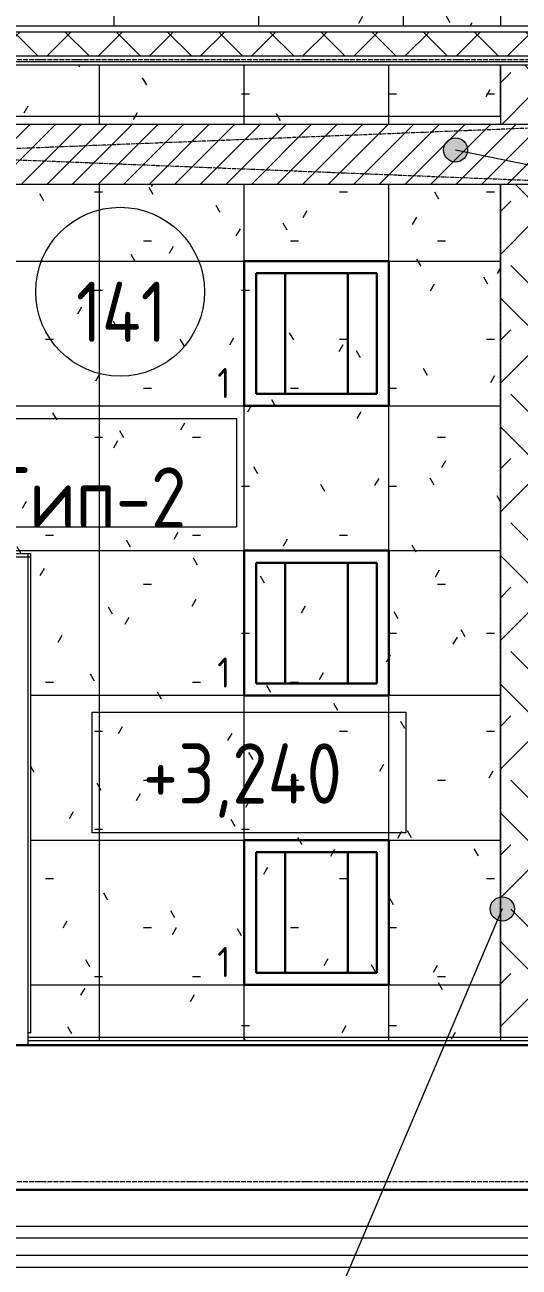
# Model space of a CAD drawing. Header units: millimetres. Extents: x -13069 to 207500, y -71366 to 56785.
# Drawn here: x 52748 to 54797, y 7939 to 13088 of the extents above; entities that cross this region are included whole.
import ezdxf

# ---------------------------------------------------------------- set-up
doc = ezdxf.new("R2010")
doc.units = ezdxf.units.MM
for name, pattern in [('ADSK_Линия сетки', [25, 20, -2.5, 0, -2.5]), ('ADSK_Штриховая_ш3 п1_5', [4.5, 3, -1.5]), ('ADSK_Штрихпунктирная 2 точки_ш15 п1_5 п1_5 п1_5', [19.5, 15, -1.5, 0, -1.5, 0, -1.5])]:
    doc.linetypes.add(name, pattern=pattern)
for name, color, linetype, lineweight in [('Аннотация', 7, 'Continuous', 18), ('Марки', 7, 'Continuous', 20), ('Марки помещений', 7, 'Continuous', 20), ('Оси', 7, 'Continuous', 9), ('Отметки', 7, 'Continuous', 9), ('Потолки', 7, 'Continuous', 9), ('Потолки штриховка', 7, 'Continuous', 9), ('Стены внутренние', 7, 'Continuous', 18), ('Стены наружные', 7, 'Continuous', 18), ('Стены несущие', 7, 'Continuous', 30), ('Стены отделка', 7, 'Continuous', 30), ('Стены штриховка', 7, 'Continuous', 9)]:
    doc.layers.add(name, color=color, linetype=linetype, lineweight=lineweight)
doc.layers.add('Линии', color=7, linetype='Continuous', lineweight=9, true_color=0x00a600)
doc.styles.add('GOST Common_1', font='GOST_Common.ttf', dxfattribs={"width": 0.9, "height": 250})
doc.styles.add('GOST Common_2', font='GOST_Common.ttf', dxfattribs={"width": 0.9, "height": 250})
doc.styles.add('GOST Common_4', font='GOST_Common.ttf', dxfattribs={"width": 0.9, "height": 125})
doc.styles.add('GOST Common_B', font='', dxfattribs={"width": 0.9, "height": 250})
doc.styles.get('GOST Common_B').set_extended_font_data('GOST Common', bold=True)
pattern_1 = [(0, (0, 0), (812.8, 203.2), [33.528, -576.072, 33.528, -576.072, -3251.2]), (0, (0, 0), (812.8, 203.2), [-1219.2, 33.528, -1185.672, 33.528, -576.072, -1422.4]), (0, (0, 0), (812.8, 203.2), [-3048, 33.528, -372.872, 33.528, -982.472]), (120, (304.8, 101.6), (-582.37636, 602.30545), [33.528, -576.072, 33.528, -576.072, -3251.2]), (120, (304.8, 101.6), (-582.37636, 602.30545), [-1219.2, 33.528, -1185.672, 33.528, -576.072, -1422.4]), (120, (304.8, 101.6), (-582.37636, 602.30545), [-3048, 33.528, -372.872, 33.528, -982.472]), (240, (406.4, 508), (-230.42364, -805.50545), [33.528, -576.072, 33.528, -576.072, -3251.2]), (240, (406.4, 508), (-230.42364, -805.50545), [-1219.2, 33.528, -1185.672, 33.528, -576.072, -1422.4]), (240, (406.4, 508), (-230.42364, -805.50545), [-3048, 33.528, -372.872, 33.528, -982.472])]

# ---------------------------------------------------------------- blocks, each defined once
blk = doc.blocks.new('ADSK_Марка_Помещение_ОдноЗначение - Номер-159740-План потолков 1-го этажа')
at = {"layer": 'Марки помещений'}
blk.add_circle((0, 0), 3.5, dxfattribs=at)
blk = doc.blocks.new('ADSK_Марка_Потолок - ADSK_Марка и Смещение от уровня-155896-План потолков 1-го этажа')
at = {"layer": 'Марки'}
for p, q in [((-6, 4.5), (-6, 0)), ((-6, 4.5), (6, 4.5)), ((6, 4.5), (6, 0)), ((-6, 0), (6, 0))]:
    blk.add_line(p, q, dxfattribs=at)
blk = doc.blocks.new('Высотные отметки - Рамка-12095-План потолков 1-го этажа')
at = {"layer": 'Аннотация', "lineweight": 20}
for p, q in [((-6.5, 0), (-6.5, 5)), ((-6.5, 5), (6.5, 5)), ((6.5, 5), (6.5, 0)), ((6.5, 0), (-6.5, 0))]:
    blk.add_line(p, q, dxfattribs=at)

msp = doc.modelspace()

# ---------------------------------------------------------------- hatches: boundary and pattern name
at = {"layer": 'Аннотация', "lineweight": 9}
h = msp.add_hatch(color=256, dxfattribs=at)
edge = h.paths.add_edge_path()
edge.add_arc((54727.377, 9423.94), 50, 0, 360)
at = {"layer": 'Отметки'}
h = msp.add_hatch(color=256, dxfattribs=at)
edge = h.paths.add_edge_path()
edge.add_arc((54533.581, 12569.806), 50, 0, 360)
at = {"layer": 'Потолки штриховка', "lineweight": 18}
h = msp.add_hatch(dxfattribs=at)
h.set_pattern_fill('FP_21', color=256, style=0, pattern_type=2)
h.set_pattern_definition(pattern_1)
h.paths.add_polyline_path([(49201.535, 13084.429), (54719.701, 13084.429), (54719.701, 16290), (49191.771, 16290), (49199.441, 13771.994)])
h = msp.add_hatch(dxfattribs=at)
h.set_pattern_fill('FP_77', color=256, style=0, pattern_type=2)
h.set_pattern_definition([(270, (51917.9, 14214.26), (-600, -4e-14), []), (180, (51917.9, 14214.26), (-7e-14, 600), [])])
h.paths.add_polyline_path([(49201.535, 13084.429), (54719.701, 13084.429), (54719.701, 16290), (49191.771, 16290), (49199.441, 13771.994)])
h = msp.add_hatch(dxfattribs=at)
h.set_pattern_fill('FP_21', color=256, style=0, pattern_type=2)
h.set_pattern_definition(pattern_1)
h.paths.add_polyline_path([(54719.701, 8879.429), (54719.701, 12427.156), (51044.893, 12427.156), (51044.893, 10883.779), (51048.793, 10883.779), (51048.793, 10895.779), (52760, 10895.779), (52760, 10883.779), (52772, 10883.779), (52772, 8910.329), (52760, 8910.329), (52760, 8879.429), (54328.068, 8879.429)])
h.paths.add_polyline_path([(51048.399, 12677.156), (54719.701, 12677.156), (54719.701, 12922.429), (51044.893, 12922.429), (51044.893, 12677.156)])
h = msp.add_hatch(dxfattribs=at)
h.set_pattern_fill('FP_24', color=256, style=0, pattern_type=2)
h.set_pattern_definition([(270, (53057, 10909.1), (-600, -4e-14), []), (180, (53057, 10909.1), (-7e-14, 600), [])])
h.paths.add_polyline_path([(54719.701, 8879.429), (54719.701, 12427.156), (51044.893, 12427.156), (51044.893, 10883.779), (51048.793, 10883.779), (51048.793, 10895.779), (52760, 10895.779), (52760, 10883.779), (52772, 10883.779), (52772, 8910.329), (52760, 8910.329), (52760, 8879.429), (54328.068, 8879.429)])
h.paths.add_polyline_path([(51048.399, 12677.156), (54719.701, 12677.156), (54719.701, 12922.429), (51044.893, 12922.429), (51044.893, 12677.156)])
h = msp.add_hatch(dxfattribs=at)
h.set_pattern_fill('FP_100', color=256, style=0, pattern_type=2)
h.set_pattern_definition([(45, (0, 444.5), (0, 533.4003), [377.171, -377.171]), (45, (88.9, 355.6), (0, 533.4003), [377.171, -377.171]), (45, (177.8, 266.7), (0, 533.4003), [377.171, -377.171]), (315, (266.7, 266.7), (533.4003, 0), [377.171, -377.171]), (315, (355.6, 355.6), (533.4003, 0), [377.171, -377.171]), (315, (444.5, 444.5), (533.4003, 0), [377.171, -377.171])])
h.paths.add_polyline_path([(54725.069, 8891.429), (54937.46, 8891.429), (54937.725, 9366.824), (55057.701, 9367.301), (55032.954, 12427.156), (54719.701, 12427.156), (54719.701, 8891.429)])
h.paths.add_polyline_path([(54719.701, 12677.156), (54874.438, 12677.156), (54874.438, 12922.429), (54719.701, 12922.429), (54719.701, 12750.715)])
at = {"layer": 'Потолки штриховка', "lineweight": 18, "true_color": 0x787878}
h = msp.add_hatch(dxfattribs=at)
h.set_pattern_fill('FP_89', color=8, style=0, pattern_type=2)
h.set_pattern_definition([(45, (0, 0), (-53.03301, 53.03301), [])])
h.paths.add_polyline_path([(51032.893, 12427.156), (55044.954, 12427.156), (55044.438, 12491.009), (54874.438, 12491.009), (54874.438, 12677.156), (51032.893, 12677.156)])
at = {"layer": 'Стены внутренние', "lineweight": 9}
h = msp.add_hatch(dxfattribs=at)
h.set_pattern_fill('FP_2', color=256, style=0, pattern_type=2)
h.set_pattern_definition([(45, (0, 0), (-106.066, 106.066), []), (135, (0, 0), (-106.066, -106.066), [])])
h.paths.add_polyline_path([(55060.65, 12959.429), (55059.841, 13059.429), (50712.893, 13059.429), (50712.893, 12959.429), (55055.224, 12959.429)])
h.paths.add_polyline_path([(49214.808, 12959.429), (49682.893, 12959.429), (49682.893, 13059.429), (49201.611, 13059.429), (49201.916, 12959.429), (49214.06, 12959.429)])

# ---------------------------------------------------------------- linework, layer by layer
at = {"layer": 'Аннотация', "lineweight": 9}
msp.add_line((54727.377, 9423.94), (53955.977, 7610.951), dxfattribs=at)
msp.add_circle((54727.377, 9423.94), 50, dxfattribs=at)
at = {"layer": 'Линии', "color": 7, "linetype": 'ADSK_Штриховая_ш3 п1_5'}
for p, q in [((54719.701, 12709.104), (54719.701, 12918.529)), ((54719.701, 8910.329), (54719.701, 12427.156))]:
    msp.add_line(p, q, dxfattribs=at)
at = {"layer": 'Линии', "color": 7, "linetype": 'ADSK_Штрихпунктирная 2 точки_ш15 п1_5 п1_5 п1_5'}
for p, q in [((49000.885, 12677.156), (55269.86, 12677.156)), ((49000.885, 12677.156), (55269.86, 12427.156)), ((55269.86, 12677.156), (49000.885, 12427.156)), ((55269.86, 12427.156), (49000.885, 12427.156))]:
    msp.add_line(p, q, dxfattribs=at)
at = {"layer": 'Линии', "color": 1, "lineweight": 30, "true_color": 0xff0000}
for p, q in [((53656.997, 12109.104), (54256.997, 12109.104)), ((53656.997, 11509.104), (53656.997, 12109.104)), ((54256.997, 12109.104), (54256.997, 11509.104)), ((54206.997, 12059.104), (53706.997, 12059.104)), ((53706.997, 12059.104), (53706.997, 11559.104)), ((53826.997, 12059.104), (53826.997, 11559.104)), ((54086.997, 12059.104), (54086.997, 11559.104)), ((54206.997, 11559.104), (54206.997, 12059.104)), ((53706.997, 11559.104), (54206.997, 11559.104)), ((54256.997, 11509.104), (53656.997, 11509.104))]:
    msp.add_line(p, q, dxfattribs=at)
at = {"layer": 'Линии', "color": 5, "lineweight": 30, "true_color": 0x0000ff}
for p, q in [((53656.997, 10909.104), (54256.997, 10909.104)), ((53656.997, 10309.104), (53656.997, 10909.104)), ((54256.997, 10909.104), (54256.997, 10309.104)), ((54206.997, 10859.104), (53706.997, 10859.104)), ((53706.997, 10859.104), (53706.997, 10359.104)), ((53826.997, 10859.104), (53826.997, 10359.104)), ((54086.997, 10859.104), (54086.997, 10359.104)), ((54206.997, 10359.104), (54206.997, 10859.104)), ((53706.997, 10359.104), (54206.997, 10359.104)), ((54256.997, 10309.104), (53656.997, 10309.104)), ((53656.997, 9709.104), (54256.997, 9709.104)), ((53656.997, 9109.104), (53656.997, 9709.104)), ((54256.997, 9709.104), (54256.997, 9109.104)), ((54206.997, 9659.104), (53706.997, 9659.104)), ((53706.997, 9659.104), (53706.997, 9159.104)), ((53826.997, 9659.104), (53826.997, 9159.104)), ((54086.997, 9659.104), (54086.997, 9159.104)), ((54206.997, 9159.104), (54206.997, 9659.104)), ((53706.997, 9159.104), (54206.997, 9159.104)), ((54256.997, 9109.104), (53656.997, 9109.104))]:
    msp.add_line(p, q, dxfattribs=at)
at = {"layer": 'Оси', "linetype": 'ADSK_Линия сетки'}
for p, q in [((-12268.557, 12945), (56004.853, 12945)), ((-12268.557, 8295), (56004.853, 8295))]:
    msp.add_line(p, q, dxfattribs=at)
at = {"layer": 'Отметки', "lineweight": 20}
msp.add_line((54533.581, 12569.806), (56024.1, 12264.25), dxfattribs=at)
at = {"layer": 'Отметки'}
msp.add_circle((54533.581, 12569.806), 50, dxfattribs=at)
at = {"layer": 'Потолки'}
for p, q in [((54719.701, 16290), (54719.701, 13084.429)), ((54719.701, 12922.429), (54719.701, 12677.156)), ((51032.893, 12677.156), (54874.438, 12677.156)), ((55044.954, 12427.156), (51032.893, 12427.156)), ((54719.701, 12427.156), (54719.701, 8879.429))]:
    msp.add_line(p, q, dxfattribs=at)
at = {"layer": 'Стены наружные'}
for p, q in [((51044.893, 12922.429), (54874.438, 12922.429)), ((52772, 10895.779), (51048.793, 10895.779)), ((52760, 10895.779), (52760, 10883.779)), ((52760, 10883.779), (52772, 10883.779)), ((52772, 8910.329), (52772, 10895.779)), ((52772, 8910.329), (52760, 8910.329)), ((54937.46, 8891.429), (52760, 8891.429)), ((49516.281, 7989.429), (55900.817, 7989.429)), ((49566.661, 7939.429), (55951.223, 7939.429))]:
    msp.add_line(p, q, dxfattribs=at)
at = {"layer": 'Стены несущие'}
for p, q in [((49194.405, 8859.429), (55093.09, 8859.429)), ((55607.959, 8259.429), (49266.233, 8259.429))]:
    msp.add_line(p, q, dxfattribs=at)
at = {"layer": 'Стены отделка', "lineweight": 9}
for p, q in [((50712.893, 13084.429), (55064.64, 13084.429)), ((54874.438, 12934.429), (51032.893, 12934.429)), ((51032.893, 10883.779), (52760, 10883.779)), ((52760, 10883.779), (52760, 8879.429)), ((52760, 8879.429), (55109.491, 8879.429)), ((49416.69, 8109.429), (55779.897, 8109.429)), ((55830.303, 8059.429), (49466.843, 8059.429))]:
    msp.add_line(p, q, dxfattribs=at)
at = {"layer": 'Стены штриховка'}
for p, q in [((50712.893, 13059.429), (55064.64, 13059.429)), ((51007.893, 12959.429), (55064.64, 12959.429)), ((52760, 8879.429), (52760, 8859.429))]:
    msp.add_line(p, q, dxfattribs=at)

# ---------------------------------------------------------------- block references
at = {"layer": 'Марки', "xscale": 99.99999999999993, "yscale": 99.99999999999993, "zscale": 99.99999999999993}
msp.add_blockref('ADSK_Марка_Потолок - ADSK_Марка и Смещение от уровня-155896-План потолков 1-го этажа', (53025.613, 11007.158), dxfattribs=at)
at = {"layer": 'Марки помещений', "xscale": 99.99999999999993, "yscale": 99.99999999999993, "zscale": 99.99999999999993}
msp.add_blockref('ADSK_Марка_Помещение_ОдноЗначение - Номер-159740-План потолков 1-го этажа', (53142.521, 11982.394), dxfattribs=at)
at = {"layer": 'Отметки', "lineweight": 20, "xscale": 99.99999999999993, "yscale": 99.99999999999993, "zscale": 99.99999999999993}
msp.add_blockref('Высотные отметки - Рамка-12095-План потолков 1-го этажа', (53677.221, 9739.033), dxfattribs=at)

# ---------------------------------------------------------------- texts
at = {"layer": 'Аннотация', "lineweight": 9, "char_height": 125, "width": 175.5, "attachment_point": 5, "line_spacing_factor": 1.022766, "style": 'GOST Common_4'}
for insert in [(53572.635, 11603.925), (53572.635, 10403.925), (53572.635, 9203.925)]:
    msp.add_mtext('\\pt180,360,540,720,900,1080,1260,1440,1620,1800,1980,2160,2340,2520,2700,2880,3060,3240,3420,3600,3780,3960,4140,4320,4500,4680,4860,5040,5220,5400,5580,5760;1 ', dxfattribs=dict(at, insert=insert))
at = {"layer": 'Марки', "lineweight": 9, "insert": (53015.432, 11129.313), "char_height": 250, "width": 833.4, "attachment_point": 5, "line_spacing_factor": 1.022766, "style": 'GOST Common_B'}
msp.add_mtext('\\pt1143,2286,3429,4572,5715,6858,8001,9144,10287,11430,12573,13716,14859,16002,17145,18288,19431,20574,21717,22860,24003,25146,26289,27432,28575,29718,30861,32004,33147,34290,35433,36576;Тип-2', dxfattribs=at)
at = {"layer": 'Марки помещений', "lineweight": 9, "insert": (53147.463, 11898.812), "char_height": 250, "width": 411.3, "attachment_point": 5, "line_spacing_factor": 1.022766, "style": 'GOST Common_2'}
msp.add_mtext('\\pt450,900,1350,1800,2250,2700,3150,3600,4050,4500,4950,5400,5850,6300,6750,7200,7650,8100,8550,9000,9450,9900,10350,10800,11250,11700,12150,12600,13050,13500,13950,14400;141', dxfattribs=at)
at = {"layer": 'Отметки', "lineweight": 20, "insert": (53237.231, 10110.332), "char_height": 250, "width": 1055.97624, "attachment_point": 1, "line_spacing_factor": 1.022761, "style": 'GOST Common_1'}
msp.add_mtext('+3,240', dxfattribs=at)

doc.saveas('drawing.dxf')
